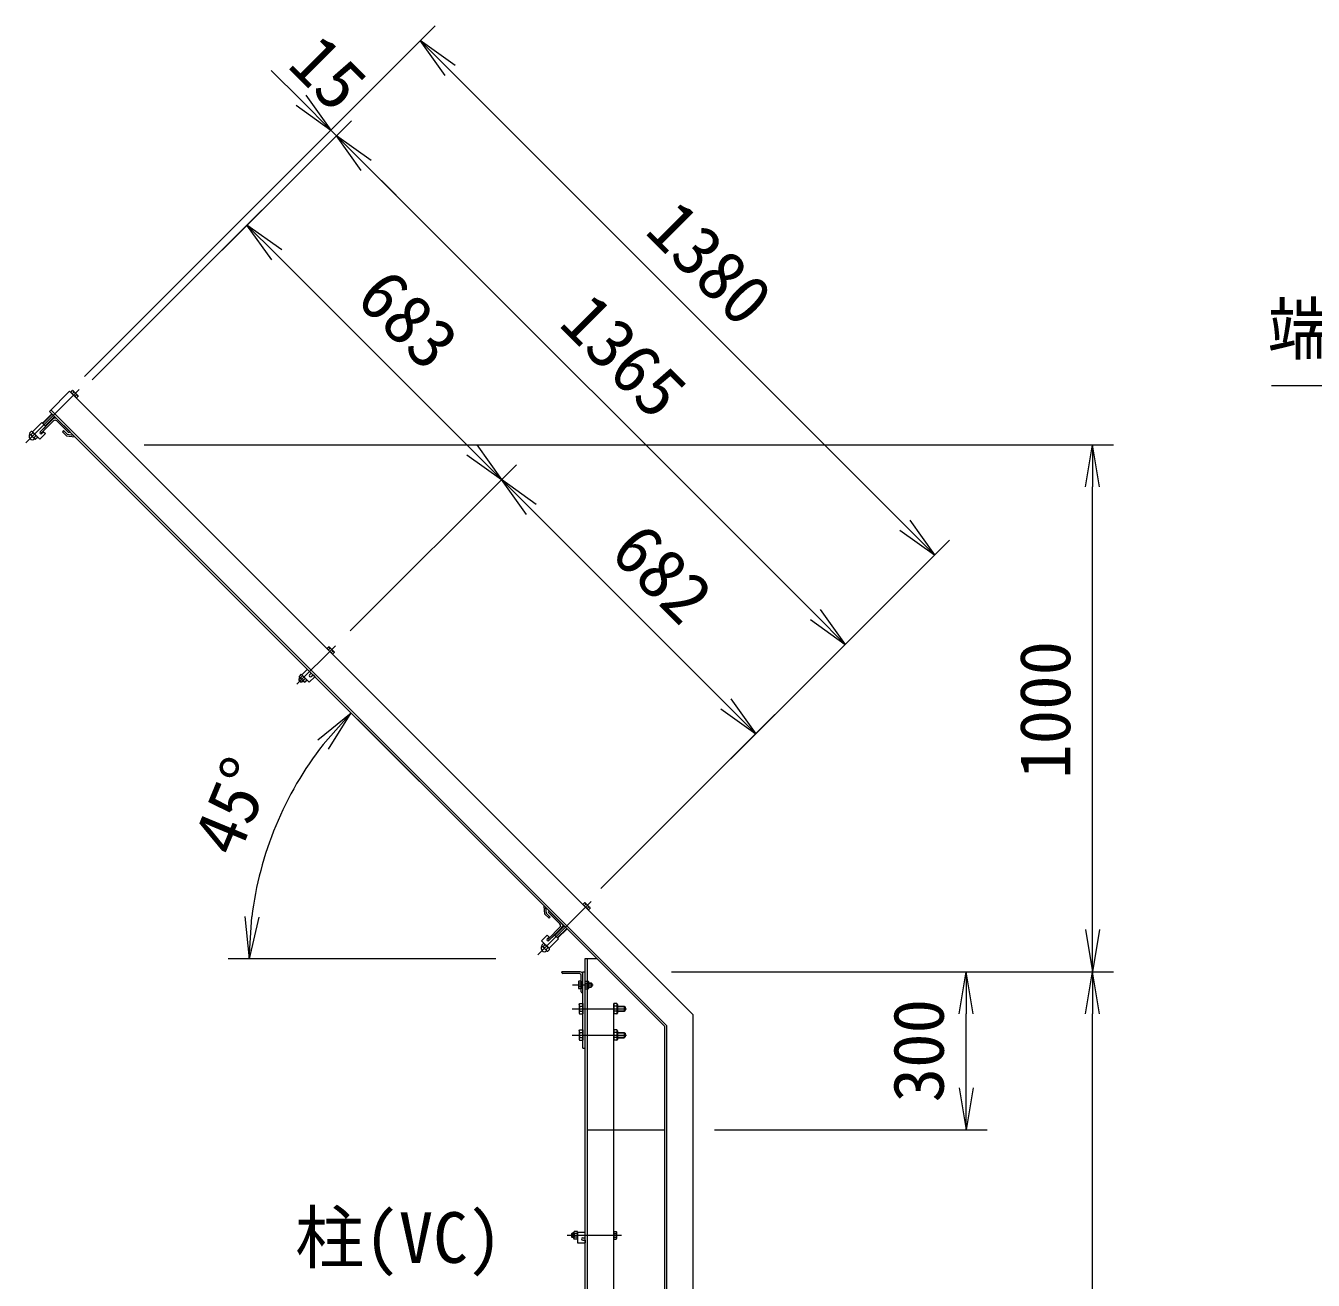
# Model space of a CAD drawing. Units: millimetres, scale not verified. Extents: x -8400 to 8400, y -5940 to 5940.
# Drawn here: x -488 to 1955, y 545 to 2926 of the extents above; entities that cross this region are included whole.
import ezdxf
from ezdxf.enums import TextEntityAlignment as Align

# ---------------------------------------------------------------- set-up
doc = ezdxf.new("R2010")
doc.units = ezdxf.units.MM
doc.header["$LTSCALE"] = 40
doc.linetypes.add('DASHED', pattern=[7.5, 6, -1.5])
doc.linetypes.add('USER1', pattern=[50.8, 31.75, -6.35, 6.35, -6.35])
for name, color, linetype, lineweight in [('0-0_D-STR1', 1, 'Continuous', 18), ('0-1_D-BMK', 2, 'USER1', 13), ('0-4_D-STR-DIM', 7, 'Continuous', 9), ('0-5_0', 7, 'Continuous', 9), ('0-6_D-STR3', 3, 'Continuous', 13), ('0-9_D-STR-TXT', 7, 'Continuous', 9)]:
    doc.layers.add(name, color=color, linetype=linetype, lineweight=lineweight)
doc.styles.add('ＭＳ ゴシック', font='')
doc.styles.get('ＭＳ ゴシック').set_extended_font_data('MS Gothic')

# ---------------------------------------------------------------- blocks, each defined once
blk = doc.blocks.new('_Open')
at = {"layer": '0-5_0'}
blk.add_line((-40, 6.67), (0, 0), dxfattribs=at)
blk.add_lwpolyline([(-40, -6.67), (0, 0), (-40, 0)], dxfattribs=at)

msp = doc.modelspace()

# ---------------------------------------------------------------- linework, layer by layer
at = {"layer": '0-0_D-STR1'}
for p, q in [((-404.3, 2232.31), (-442.49, 2194.12)), ((-404.3, 2232.31), (778.95, 1049.06)), ((-460.16, 2155.23), (-435.41, 2179.98)), ((-456.63, 2154.52), (-435.06, 2176.09)), ((-442.49, 2194.12), (724.95, 1026.69)), ((-439.66, 2196.95), (728.95, 1028.35)), ((-428.7, 2176.09), (-407.13, 2154.52)), ((-428.34, 2179.98), (-403.59, 2155.23)), ((-459.46, 2154.52), (-460.16, 2155.23)), ((-415.88, 2157.62), (-418, 2155.5)), ((-418, 2155.5), (-410.23, 2147.72)), ((-415.88, 2157.62), (-408.9, 2150.63)), ((-408.9, 2150.63), (-397.55, 2149.19)), ((-404.3, 2154.52), (-403.59, 2155.23)), ((-410.23, 2147.72), (-394.32, 2145.95)), ((-397.55, 2149.19), (-394.32, 2145.95)), ((497.53, 1239.97), (495.76, 1255.88)), ((498.99, 1252.64), (495.76, 1255.88)), ((500.44, 1241.3), (498.99, 1252.64)), ((504.33, 1245.89), (505.04, 1246.6)), ((529.79, 1221.85), (505.04, 1246.6)), ((505.31, 1232.19), (497.53, 1239.97)), ((507.43, 1234.31), (500.44, 1241.3)), ((525.9, 1221.5), (504.33, 1243.06)), ((507.43, 1234.31), (505.31, 1232.19)), ((504.33, 1193.57), (525.9, 1215.13)), ((505.04, 1190.03), (529.79, 1214.78)), ((504.33, 1190.74), (505.04, 1190.03)), ((573.95, -3499.31), (573.95, 1155.69)), ((573.95, 1155.69), (595.95, 1155.69)), ((577.95, -3499.31), (577.95, 1155.69)), ((529.45, 1129.69), (529.45, 1130.69)), ((564.45, 1130.69), (529.45, 1130.69)), ((561.95, 1127.69), (531.45, 1127.69)), ((569.45, 1090.69), (569.45, 1125.69)), ((566.45, 1092.69), (566.45, 1123.19)), ((568.45, 1090.69), (569.45, 1090.69)), ((724.95, -3499.31), (724.95, 1026.69)), ((728.95, -3499.31), (728.95, 1028.35)), ((778.95, -3499.31), (778.95, 1049.06)), ((577.95, 830.69), (724.95, 830.69)), ((627.95, -549.31), (627.95, 830.69))]:
    msp.add_line(p, q, dxfattribs=at)
at = {"layer": '0-0_D-STR1', "linetype": 'DASHED'}
msp.add_line((627.95, 830.69), (627.95, 1123.69), dxfattribs=at)
at = {"layer": '0-0_D-STR1'}
for centre, radius, start, end in [((-431.88, 2176.44), 5, 45, 135), ((-431.88, 2172.91), 4.5, 45, 135), ((-458.04, 2155.94), 2, 225, 315), ((-405.72, 2155.94), 2, 225, 315), ((505.75, 1244.48), 2, 135, 225), ((522.72, 1218.31), 4.5, 315, 45), ((526.25, 1218.31), 5, 315, 45), ((505.75, 1192.15), 2, 135, 225), ((531.45, 1129.69), 2, 180, 270), ((561.95, 1123.19), 4.5, 0, 90), ((564.45, 1125.69), 5, 0, 90), ((568.45, 1092.69), 2, 180, 270)]:
    msp.add_arc(centre, radius, start, end, dxfattribs=at)
at = {"layer": '0-1_D-BMK'}
for p, q in [((-487.55, 2134.21), (-386.27, 2235.49)), ((27.04, 1676.52), (99.87, 1749.35)), ((484.01, 1162.64), (585.29, 1263.92)), ((549.76, 1105.69), (589.14, 1105.69)), ((549.05, 1060.69), (652.04, 1060.69)), ((549.05, 1010.69), (652.04, 1010.69)), ((539.95, 630.69), (642.95, 630.69))]:
    msp.add_line(p, q, dxfattribs=at)
at = {"layer": '0-4_D-STR-DIM'}
for p, q in [((-376.02, 2260.59), (289.25, 2925.86)), ((34.7, 2784.44), (-21.87, 2841.01)), ((317.54, 2841.01), (1180.21, 1978.34)), ((-376.02, 2260.59), (119.55, 2756.16)), ((-361.66, 2253.73), (130.16, 2745.55)), ((-361.66, 2253.73), (130.16, 2745.55)), ((101.87, 2717.26), (91.26, 2727.87)), ((158.44, 2660.7), (1010.5, 1808.63)), ((158.44, 2660.7), (215.01, 2604.13)), ((-361.66, 2253.73), (-39.55, 2575.84)), ((-11.27, 2490.99), (358.55, 2121.17)), ((-262.68, 2130.69), (1576.45, 2130.69)), ((128.15, 1777.64), (443.4, 2092.89)), ((128.15, 1777.64), (443.4, 2092.89)), ((1536.45, 1210.69), (1536.45, 2050.69)), ((471.69, 2008.04), (840.8, 1638.93)), ((603.54, 1288.53), (1265.06, 1950.05)), ((603.54, 1288.53), (1095.36, 1780.35)), ((419.22, 1332.42), (101.52, 1650.12)), ((603.54, 1288.53), (925.65, 1610.64)), ((404.42, 1155.23), (-103.47, 1155.23)), ((737.32, 1130.69), (1576.45, 1130.69)), ((737.32, 1130.69), (1576.45, 1130.69)), ((737.32, 1130.69), (1336.45, 1130.69)), ((1296.45, 910.69), (1296.45, 1050.69)), ((1536.45, -519.31), (1536.45, 1050.69)), ((818.95, 830.69), (1336.45, 830.69))]:
    msp.add_line(p, q, dxfattribs=at)
msp.add_arc((596.41, 1155.23), 659.88, 141.95052, 173.04948, dxfattribs=at)
at = {"layer": '0-6_D-STR3'}
for p, q in [((-402.18, 2230.19), (-398.93, 2233.44)), ((-402.18, 2230.19), (-391.57, 2219.57)), ((-399.53, 2227.53), (-396.27, 2230.79)), ((-397.58, 2233.08), (-398.93, 2233.44)), ((-397.58, 2233.08), (-388.67, 2224.17)), ((-394.22, 2222.23), (-390.97, 2225.48)), ((-388.67, 2224.17), (-388.31, 2222.83)), ((-391.57, 2219.57), (-388.31, 2222.83)), ((-437.89, 2189.53), (-455.74, 2171.67)), ((-437.36, 2189), (-455.21, 2171.14)), ((-432.76, 2184.4), (-450.62, 2166.54)), ((-432.23, 2183.87), (-450.09, 2166.01)), ((-477.03, 2156.19), (-480.21, 2153)), ((-479.6, 2150.98), (-470.87, 2142.25)), ((-479.6, 2150.98), (-470.87, 2142.25)), ((-477.35, 2150.14), (-474.16, 2153.32)), ((-475, 2155.57), (-466.27, 2146.84)), ((-475, 2155.57), (-466.27, 2146.84)), ((-474.84, 2155.41), (-457.16, 2173.09)), ((-474.84, 2155.41), (-460.69, 2141.27)), ((-460.69, 2141.27), (-450.09, 2151.87)), ((-460.16, 2155.23), (-449.73, 2165.66)), ((-457.16, 2173.09), (-449.73, 2165.66)), ((-456.98, 2152.05), (-453.62, 2155.41)), ((-453.62, 2155.41), (-450.09, 2151.87)), ((-471.62, 2144.41), (-468.44, 2147.59)), ((-465.57, 2144.73), (-468.75, 2141.55)), ((83.95, 1744.05), (87.21, 1747.31)), ((83.95, 1744.05), (94.57, 1733.44)), ((86.61, 1741.4), (89.86, 1744.65)), ((88.55, 1746.95), (87.21, 1747.31)), ((88.55, 1746.95), (97.46, 1738.04)), ((91.91, 1736.09), (95.17, 1739.35)), ((94.57, 1733.44), (97.82, 1736.69)), ((97.46, 1738.04), (97.82, 1736.69)), ((33.04, 1688.19), (30.71, 1685.85)), ((30.71, 1685.85), (30.71, 1684.16)), ((30.71, 1685.85), (36.37, 1680.2)), ((35.16, 1695.26), (31.08, 1691.18)), ((31.08, 1691.18), (31.45, 1689.78)), ((40.29, 1680.94), (31.45, 1689.78)), ((37.82, 1692.61), (33.73, 1688.52)), ((45.78, 1684.65), (35.16, 1695.26)), ((36.23, 1694.2), (46.83, 1704.8)), ((36.23, 1694.2), (50.37, 1680.06)), ((43.12, 1687.3), (39.04, 1683.22)), ((50.37, 1680.06), (60.97, 1690.66)), ((50.9, 1694.02), (54.26, 1697.38)), ((54.08, 1690.84), (57.44, 1694.2)), ((57.44, 1694.2), (60.97, 1690.66)), ((30.71, 1684.16), (34.67, 1680.2)), ((36.37, 1680.2), (34.67, 1680.2)), ((38.7, 1682.53), (36.37, 1680.2)), ((41.69, 1680.56), (40.29, 1680.94)), ((45.78, 1684.65), (41.69, 1680.56)), ((569.38, 1258.62), (572.64, 1261.88)), ((580, 1248.01), (569.38, 1258.62)), ((572.03, 1255.97), (575.29, 1259.23)), ((573.98, 1261.52), (572.64, 1261.88)), ((582.89, 1252.61), (573.98, 1261.52)), ((577.34, 1250.66), (580.6, 1253.92)), ((580, 1248.01), (583.25, 1251.26)), ((582.89, 1252.61), (583.25, 1251.26)), ((491.07, 1189.5), (501.68, 1200.11)), ((505.21, 1196.57), (501.68, 1200.11)), ((505.04, 1190.03), (515.47, 1200.46)), ((522.89, 1193.04), (515.47, 1200.46)), ((533.68, 1217.96), (515.82, 1200.11)), ((534.21, 1217.43), (516.35, 1199.58)), ((538.8, 1212.83), (520.95, 1194.98)), ((539.33, 1212.3), (521.48, 1194.45)), ((505.21, 1175.36), (491.07, 1189.5)), ((494.54, 1184.62), (491.36, 1181.44)), ((500.78, 1170.6), (492.05, 1179.33)), ((500.78, 1170.6), (492.05, 1179.33)), ((494.22, 1178.58), (497.4, 1181.76)), ((505.38, 1175.19), (496.65, 1183.92)), ((505.38, 1175.19), (496.65, 1183.92)), ((499.95, 1172.85), (503.13, 1176.03)), ((501.86, 1193.21), (505.21, 1196.57)), ((505.99, 1173.17), (502.81, 1169.98)), ((505.21, 1175.36), (522.89, 1193.04)), ((569.45, 1130.69), (573.95, 1130.69)), ((569.45, 985.69), (569.45, 1130.69)), ((561.15, 1111.99), (561.84, 1113.19)), ((561.15, 1111.99), (561.15, 1099.39)), ((561.15, 1099.39), (561.84, 1098.18)), ((566.45, 1113.19), (561.84, 1113.19)), ((566.45, 1109.44), (561.84, 1109.44)), ((566.45, 1101.94), (561.84, 1101.94)), ((566.45, 1113.19), (566.45, 1098.18)), ((573.95, 1113.19), (579.72, 1113.19)), ((573.95, 1098.18), (573.95, 1113.19)), ((573.95, 1109.44), (579.72, 1109.44)), ((573.95, 1101.94), (579.72, 1101.94)), ((579.72, 1113.19), (580.45, 1111.94)), ((579.72, 1098.18), (580.45, 1099.44)), ((580.45, 1099.44), (580.45, 1111.94)), ((580.45, 1109.69), (585.25, 1109.69)), ((580.45, 1108.94), (586, 1108.94)), ((580.45, 1102.44), (586, 1102.44)), ((580.45, 1101.69), (585.25, 1101.69)), ((585.25, 1109.69), (586.45, 1108.49)), ((585.25, 1109.69), (585.25, 1101.69)), ((585.25, 1101.69), (586.45, 1102.89)), ((586.45, 1108.49), (586.45, 1102.89)), ((566.45, 1098.18), (561.84, 1098.18)), ((573.95, 1098.18), (579.72, 1098.18)), ((562.45, 1068.94), (563.35, 1070.5)), ((562.45, 1068.94), (562.45, 1052.44)), ((562.45, 1052.44), (563.35, 1050.87)), ((563.35, 1070.5), (569.45, 1070.5)), ((563.35, 1065.6), (569.45, 1065.6)), ((563.35, 1055.78), (569.45, 1055.78)), ((563.35, 1050.87), (569.45, 1050.87)), ((569.45, 1070.5), (569.45, 1050.87)), ((562.45, 1018.94), (563.35, 1020.5)), ((562.45, 1018.94), (562.45, 1002.44)), ((562.45, 1002.44), (563.35, 1000.87)), ((563.35, 1020.5), (569.45, 1020.5)), ((563.35, 1015.6), (569.45, 1015.6)), ((563.35, 1005.78), (569.45, 1005.78)), ((569.45, 1020.5), (569.45, 1000.87)), ((563.35, 1000.87), (569.45, 1000.87)), ((569.45, 985.69), (573.95, 985.69)), ((553.17, 638.19), (552.45, 636.94)), ((552.45, 624.44), (552.45, 636.94)), ((558.95, 638.19), (553.17, 638.19)), ((558.95, 623.18), (558.95, 638.19)), ((558.95, 636.69), (573.95, 636.69)), ((558.95, 636.69), (558.95, 616.69)), ((627.95, 638.19), (632.55, 638.19)), ((627.95, 638.19), (627.95, 623.18)), ((633.25, 636.99), (632.55, 638.19)), ((633.25, 636.99), (633.25, 624.39)), ((549.15, 634.69), (547.95, 633.49)), ((547.95, 633.49), (547.95, 627.89)), ((549.15, 626.69), (547.95, 627.89)), ((549.15, 634.69), (549.15, 626.69)), ((552.45, 634.69), (549.15, 634.69)), ((552.45, 626.69), (549.15, 626.69)), ((553.17, 623.18), (552.45, 624.44)), ((558.95, 634.44), (553.17, 634.44)), ((558.95, 626.94), (553.17, 626.94)), ((558.95, 623.18), (553.17, 623.18)), ((558.95, 616.69), (573.95, 616.69)), ((569.2, 626.19), (573.95, 626.19)), ((569.2, 621.69), (573.95, 621.69)), ((573.95, 621.69), (573.95, 616.69)), ((627.95, 634.44), (632.55, 634.44)), ((627.95, 626.94), (632.55, 626.94)), ((627.95, 623.18), (632.55, 623.18)), ((633.25, 624.39), (632.55, 623.18))]:
    msp.add_line(p, q, dxfattribs=at)
at = {"layer": '0-6_D-STR3', "linetype": 'DASHED'}
for p, q in [((634.04, 1070.5), (627.95, 1070.5)), ((627.95, 1070.5), (627.95, 1050.87)), ((634.04, 1065.6), (627.95, 1065.6)), ((634.04, 1055.78), (627.95, 1055.78)), ((634.04, 1050.87), (627.95, 1050.87)), ((634.95, 1068.94), (634.04, 1070.5)), ((634.95, 1052.44), (634.04, 1050.87)), ((634.95, 1068.94), (634.95, 1052.44)), ((634.95, 1065.69), (647.95, 1065.69)), ((634.95, 1064.79), (648.85, 1064.79)), ((634.95, 1056.59), (648.85, 1056.59)), ((634.95, 1055.69), (647.95, 1055.69)), ((647.95, 1065.69), (649.45, 1064.19)), ((649.45, 1064.19), (649.45, 1057.19)), ((634.04, 1020.5), (627.95, 1020.5)), ((627.95, 1020.5), (627.95, 1000.87)), ((634.04, 1015.6), (627.95, 1015.6)), ((634.04, 1005.78), (627.95, 1005.78)), ((634.95, 1018.94), (634.04, 1020.5)), ((634.95, 1002.44), (634.04, 1000.87)), ((634.95, 1018.94), (634.95, 1002.44)), ((634.95, 1015.69), (647.95, 1015.69)), ((634.95, 1014.79), (648.85, 1014.79)), ((634.95, 1006.59), (648.85, 1006.59)), ((634.95, 1005.69), (647.95, 1005.69)), ((647.95, 1015.69), (649.45, 1014.19)), ((649.45, 1014.19), (649.45, 1007.19)), ((634.04, 1000.87), (627.95, 1000.87))]:
    msp.add_line(p, q, dxfattribs=at)
for points in [[(647.95, 1065.69), (647.95, 1055.69), (649.45, 1057.19)], [(647.95, 1015.69), (647.95, 1005.69), (649.45, 1007.19)]]:
    msp.add_lwpolyline(points, dxfattribs=at)
at = {"layer": '0-6_D-STR3'}
for centre, radius, start, end in [((-399.54, 2230.18), 3.32, 10.61585, 79.38415), ((-401.99, 2219.77), 12.42, 27.4121, 62.5879), ((-391.58, 2222.22), 3.32, 10.61585, 79.38415), ((-474.84, 2146.92), 6.5, 142.16806, 307.83194), ((-477.69, 2152.66), 2.54, 172.21089, 277.78911), ((-480.36, 2151.22), 0.5, 322.16806, 35.16084), ((-469.04, 2152.72), 8.7, 197.26063, 252.73937), ((-476.68, 2153.67), 2.54, 352.21089, 97.78911), ((-476.75, 2145.01), 8.7, 17.26063, 72.73937), ((-458.57, 2153.64), 2.25, 135, 315), ((-469.09, 2144.08), 2.55, 172.42505, 277.57495), ((-470.54, 2141.39), 0.5, 61.57981, 127.83194), ((-468.1, 2145.07), 2.55, 352.42505, 97.57495), ((86.6, 1744.04), 3.32, 10.61585, 79.38415), ((84.14, 1733.63), 12.42, 27.4121, 62.5879), ((94.56, 1736.08), 3.32, 10.61585, 79.38415), ((34.34, 1691.79), 3.32, 190.61586, 259.38414), ((44.76, 1694.24), 12.42, 207.4121, 242.5879), ((52.49, 1692.43), 2.25, 135, 315), ((42.3, 1683.83), 3.32, 190.61584, 259.38415), ((572.02, 1258.61), 3.32, 10.61585, 79.38415), ((569.57, 1248.2), 12.42, 27.4121, 62.5879), ((579.99, 1250.65), 3.32, 10.61585, 79.38415), ((496.73, 1175.36), 6.5, 142.16806, 307.83194), ((493.88, 1181.1), 2.55, 172.42505, 277.57495), ((491.2, 1179.65), 0.5, 322.16806, 28.42019), ((502.53, 1181.16), 8.7, 197.26063, 252.73937), ((494.87, 1182.09), 2.55, 352.42505, 97.57495), ((494.82, 1173.45), 8.7, 17.26063, 72.73937), ((502.47, 1172.5), 2.54, 172.21089, 277.78911), ((503.45, 1191.62), 2.25, 135, 315), ((503.47, 1173.51), 2.54, 352.21089, 97.78911), ((501.02, 1169.83), 0.5, 54.83916, 127.83194), ((573.68, 1105.69), 12.42, 162.4121, 197.5879), ((564.59, 1111.32), 3.32, 145.61585, 214.38415), ((564.59, 1100.06), 3.32, 145.61585, 214.38415), ((576.98, 1111.32), 3.32, 325.61586, 34.38414), ((567.88, 1105.69), 12.42, 342.4121, 17.5879), ((576.98, 1100.06), 3.32, 325.61585, 34.38416), ((578.83, 1060.69), 16.24, 162.41205, 197.58795), ((566.94, 1068.05), 4.34, 145.61575, 214.38425), ((566.94, 1053.33), 4.34, 145.61575, 214.38425), ((578.83, 1010.69), 16.24, 162.41205, 197.58795), ((566.94, 1018.05), 4.34, 145.61575, 214.38425), ((566.94, 1003.33), 4.34, 145.61575, 214.38425), ((555.92, 636.32), 3.32, 145.61586, 214.38414), ((629.81, 636.32), 3.32, 325.61585, 34.38415), ((565.01, 630.69), 12.42, 162.4121, 197.5879), ((555.92, 625.06), 3.32, 145.61584, 214.38415), ((569.2, 623.94), 2.25, 90, 270), ((620.71, 630.69), 12.42, 342.4121, 17.5879), ((629.81, 625.06), 3.32, 325.61585, 34.38415)]:
    msp.add_arc(centre, radius, start, end, dxfattribs=at)
at = {"layer": '0-6_D-STR3', "linetype": 'DASHED'}
for centre, radius, start, end in [((618.56, 1060.69), 16.24, 342.41205, 17.58795), ((630.46, 1068.05), 4.34, 325.61575, 34.38425), ((630.46, 1053.33), 4.34, 325.61575, 34.38425), ((618.56, 1010.69), 16.24, 342.41205, 17.58795), ((630.46, 1018.05), 4.34, 325.61575, 34.38425), ((630.46, 1003.33), 4.34, 325.61575, 34.38425)]:
    msp.add_arc(centre, radius, start, end, dxfattribs=at)
at = {"layer": '0-9_D-STR-TXT'}
msp.add_lwpolyline([(1875.97, 2243.25), (2752.44, 2243.25), (2854.63, 2046.59)], dxfattribs=at)

# ---------------------------------------------------------------- block references
at = {"layer": '0-4_D-STR-DIM', "xscale": 2, "yscale": 2}
for p, rotation in [((260.97, 2897.58), 135), ((91.26, 2727.87), 315), ((101.87, 2717.26), 135), ((101.87, 2717.26), 135), ((-67.83, 2547.56), 135), ((415.12, 2064.6), 315), ((1536.45, 2130.69), 90), ((415.12, 2064.6), 135), ((1236.78, 1921.77), 315), ((1067.07, 1752.06), 315), ((897.37, 1582.36), 315), ((129.8, 1621.83), 48.47526), ((-63.47, 1155.23), 266.52474), ((1536.45, 1130.69), 270), ((1296.45, 1130.69), 90), ((1536.45, 1130.69), 90), ((1296.45, 830.69), 270)]:
    msp.add_blockref('_Open', p, dxfattribs=dict(at, rotation=rotation))

# ---------------------------------------------------------------- texts
at = {"layer": '0-4_D-STR-DIM', "style": 'ＭＳ ゴシック'}
for s, rotation, p in [('15', 315, (-14.12, 2828.6)), ('1380', 315, (663.81, 2513.83)), ('683', 315, (114.45, 2384.36)), ('1365', 315, (500.32, 2337.9)), ('682', 315, (596.88, 1901.93)), ('1000', 90, (1522.95, 1496.89)), ('45°', 67.5, (-58.85, 1332.91)), ('300', 90, (1282.95, 882.94))]:
    msp.add_text(s, height=96.19, rotation=rotation, dxfattribs=at).set_placement(p, align=Align.BOTTOM_LEFT)
at = {"layer": '0-9_D-STR-TXT', "style": 'ＭＳ ゴシック'}
for s, p in [('端丸鋼止金具', (1868.35, 2273.75)), ('柱(VC) \u3000\u3000', (23.43, 549.54))]:
    msp.add_text(s, height=96.19, dxfattribs=at).set_placement(p, align=Align.BOTTOM_LEFT)

doc.saveas('drawing.dxf')
